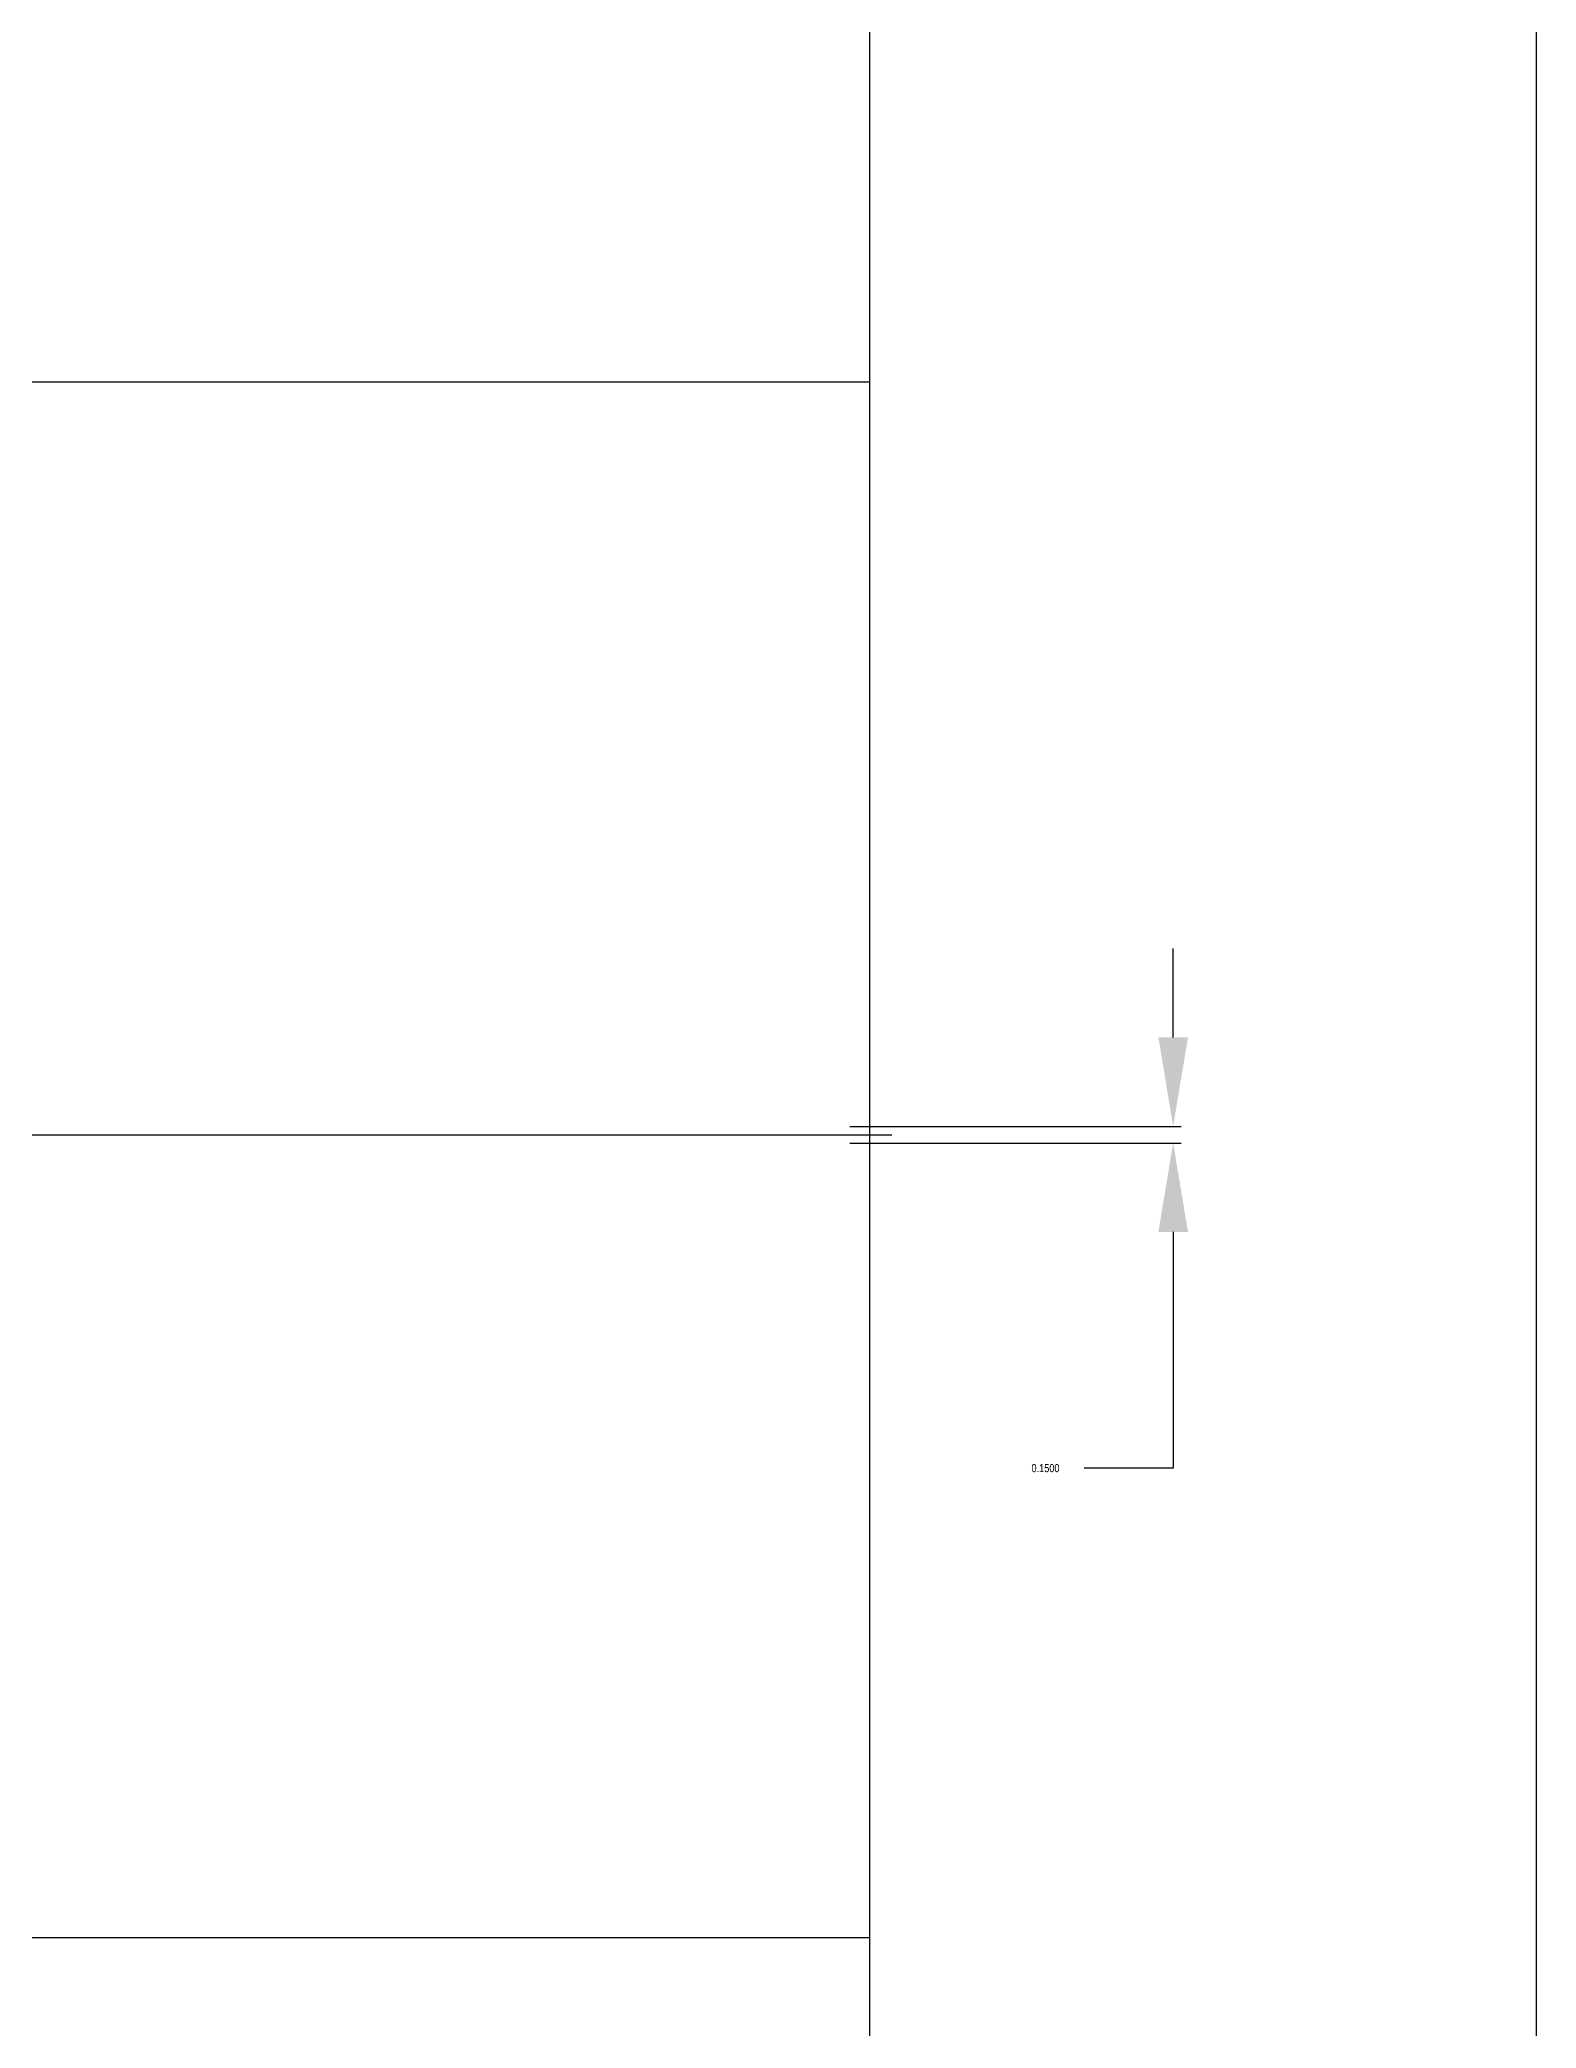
# Model space of a CAD drawing. Header units: metres. Extents: x 507649 to 509016, y 6966950 to 6967777.
# Drawn here: x 508596.05 to 508609.51, y 6967690.15 to 6967708.04 of the extents above; entities that cross this region are included whole.
import ezdxf

# ---------------------------------------------------------------- set-up
doc = ezdxf.new("R2010")
doc.units = ezdxf.units.M
doc.layers.get('DEFPOINTS').update_dxf_attribs({"color": 11})
doc.layers.add('_Design Non Plottable', color=45, linetype='Continuous', plot=False)
doc.layers.add('XREF', color=7, linetype='Continuous')
doc.styles.get("Standard").update_dxf_attribs({"font": 'ARIALN.TTF'})
doc.dimstyles.get("Standard").update_dxf_attribs({"dimtxt": 2.5, "dimasz": 3, "dimexe": 1.5, "dimexo": 2.5, "dimgap": 1.5, "dimtad": 1, "dimdsep": 46, "dimtxsty": 'Standard', "dimcen": 1.5, "dimclrd": 1, "dimclre": 1, "dimclrt": 7, "dimazin": 2, "dimtfac": 1, "dimtmove": 0, "dimatfit": 3, "dimfxl": 1, "dimarcsym": 0})

# ---------------------------------------------------------------- blocks, each defined once
blk = doc.blocks.new('*D27')
at = {"layer": '_Design Non Plottable', "lineweight": -2, "transparency": 16777216}
for p, q in [((508606.246, 6967699.063), (508606.246, 6967699.863)), ((508603.338, 6967698.263), (508606.318, 6967698.263)), ((508603.338, 6967698.113), (508606.318, 6967698.113)), ((508606.246, 6967697.313), (508606.246, 6967695.187)), ((508606.246, 6967695.187), (508605.446, 6967695.187))]:
    blk.add_line(p, q, dxfattribs=at)
at = {"layer": '_Design Non Plottable', "transparency": 16777216}
for points in [[(508606.113, 6967699.063), (508606.379, 6967699.063), (508606.246, 6967698.263)], [(508606.113, 6967697.313), (508606.379, 6967697.313), (508606.246, 6967698.113)]]:
    blk.add_solid(points, dxfattribs=at)
at = {"layer": 'DEFPOINTS', "color": 0, "transparency": 16777216}
for p in [(508603.313, 6967698.263), (508603.313, 6967698.113), (508606.246, 6967698.113)]:
    blk.add_point(p, dxfattribs=at)
at = {"layer": '_Design Non Plottable', "transparency": 16777216, "insert": (508605.097, 6967695.187), "char_height": 0.072, "attachment_point": 5}
blk.add_mtext('\\A1;0.1500', dxfattribs=at)
blk = doc.blocks.new('XD_DESIGN_1')
at = {"layer": '_Design Non Plottable'}
for p, q in [((508603.513, 6967761.749), (508603.513, 6967641.467)), ((508609.513, 6967761.749), (508609.513, 6967641.467)), ((508563.513, 6967690.963), (508603.513, 6967690.963))]:
    blk.add_line(p, q, dxfattribs=at)
for points in [[(508563.513, 6967704.963), (508603.513, 6967704.963)], [(508583.513, 6967698.188), (508603.713, 6967698.188)]]:
    blk.add_lwpolyline(points, dxfattribs=at)
dim = blk.add_linear_dim(base=(508606.246, 6967698.113), p1=(508603.313, 6967698.263), p2=(508603.313, 6967698.113), angle=270, dimstyle='Standard', override={"dimscale": 0.4, "dimasz": 2, "dimgap": 0.5, "dimclrd": 256, "dimclre": 256, "dimclrt": 256}, dxfattribs=at)
dim.commit()
dim.dimension.update_dxf_attribs({"geometry": '*D27', "text_midpoint": (508605.097, 6967695.187), "dimtype": 128})

msp = doc.modelspace()

# ---------------------------------------------------------------- block references
at = {"layer": 'XREF'}
msp.add_blockref('XD_DESIGN_1', (0, 0), dxfattribs=at)

doc.saveas('drawing.dxf')
